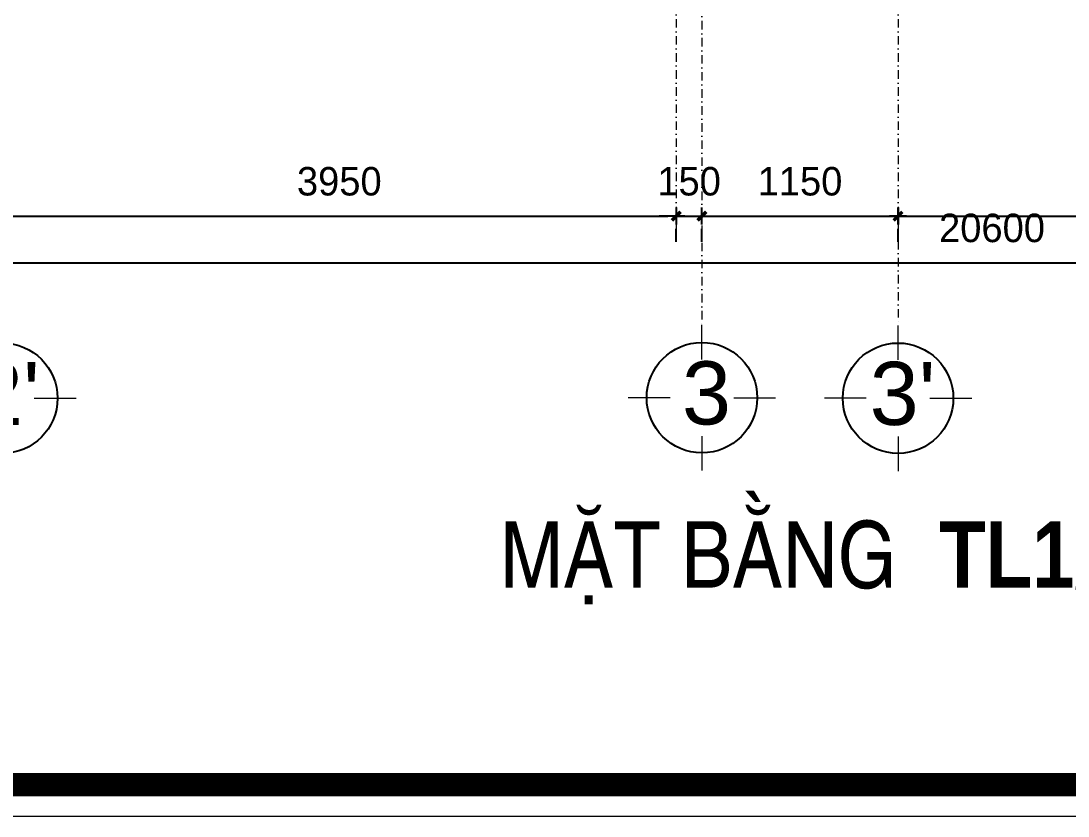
# Model space of a CAD drawing. Header units: millimetres. Extents: x 615730 to 2792744, y 139412 to 597571.
# Drawn here: x 1221536 to 1227674, y 232386 to 237050 of the extents above; entities that cross this region are included whole.
import ezdxf
from ezdxf.enums import TextEntityAlignment as Align

# ---------------------------------------------------------------- set-up
doc = ezdxf.new("R2010")
doc.units = ezdxf.units.MM
doc.header["$MEASUREMENT"] = 0
doc.header["$PDMODE"] = 34
doc.linetypes.add('DASHDOT', pattern=[1, 0.5, -0.25, 0, -0.25])
doc.layers.get('0').update_dxf_attribs({"lineweight": 5})
for name, color, linetype, lineweight in [('0.1(9)', 9, 'Continuous', 13), ('thay', 7, 'Continuous', 15), ('TIM TRUC', 149, 'DASHDOT', 9)]:
    doc.layers.add(name, color=color, linetype=linetype, lineweight=lineweight)
for name, color, linetype in [('H', 252, 'Continuous'), ('netthay', 3, 'Continuous'), ('TEXT', 2, 'Continuous'), ('VL', 155, 'Continuous')]:
    doc.layers.add(name, color=color, linetype=linetype)
doc.styles.add('H280', font='', dxfattribs={"height": 200})
doc.styles.add('KT OZON', font='', dxfattribs={"height": 200})
doc.styles.get("Standard").update_dxf_attribs({"font": ''})
doc.styles.add('VNI-AVO', font='vni-roms.shx')
doc.styles.get('H280').set_extended_font_data('VNI-Avo')
doc.styles.get('KT OZON').set_extended_font_data('VNI-Helve')
doc.styles.get('Standard').set_extended_font_data('VNI-Avo')
doc.dimstyles.new('1-50b', dxfattribs={"dimtxt": 167, "dimasz": 50, "dimexe": 75, "dimexo": 150, "dimgap": 120, "dimtad": 1, "dimdec": 0, "dimzin": 12, "dimtxsty": 'VNI-AVO', "dimblk": ']', "dimcen": 0, "dimdle": 50, "dimclrd": 252, "dimclre": 252, "dimclrt": 2, "dimadec": 0, "dimazin": 0, "dimtfac": 1, "dimtdec": 0, "dimtix": 1, "dimtmove": 2, "dimatfit": 0, "dimldrblk": 'OPEN90', "dimfxl": 1, "dimlwd": -1, "dimlwe": -1, "dimarcsym": 0})

# ---------------------------------------------------------------- blocks, each defined once
blk = doc.blocks.new('TRUC 1')
at = {"ltscale": 50}
blk.add_circle((0, -9525), 8572, dxfattribs=at)
at = {"layer": '0.1(9)', "ltscale": 50}
for p, q in [((0, -3572), (0, 1782)), ((-4942, -9525), (-11427, -9525)), ((4942, -9525), (11427, -9525)), ((0, -15478), (0, -20832))]:
    blk.add_line(p, q, dxfattribs=at)
at = {"layer": 'TEXT', "ltscale": 50, "style": 'H280'}
blk.add_attdef('1', text='', height=10478, dxfattribs=at).set_placement((-214, -4892), align=Align.CENTER)
blk = doc.blocks.new(']')
for p, q in [((1, 0), (-1, 0)), ((0, 1), (0, -1))]:
    blk.add_line(p, q)
at = {"color": 9, "const_width": 0.4}
blk.add_lwpolyline([(-0.51, -0.51), (0.51, 0.51)], dxfattribs=at)
blk = doc.blocks.new('*D1787')
at = {"layer": 'DEFPOINTS', "color": 0, "ltscale": 10, "transparency": 16777216}
for p in [(1221427.2, 235905), (1225377.1, 235905), (1225377.1, 235905)]:
    blk.add_point(p, dxfattribs=at)
at = {"layer": 'VL', "color": 252, "ltscale": 10, "transparency": 16777216}
for p, q in [((1221477.2, 235905), (1225327.1, 235905)), ((1221427.2, 235755), (1221427.2, 235830)), ((1225377.1, 235755), (1225377.1, 235830))]:
    blk.add_line(p, q, dxfattribs=at)
at = {"layer": 'VL', "color": 252, "ltscale": 10, "transparency": 16777216, "xscale": 50, "yscale": 50, "zscale": 50, "rotation": 180}
blk.add_blockref(']', (1221427.2, 235905), dxfattribs=at)
at = {"layer": 'VL', "color": 252, "ltscale": 10, "transparency": 16777216, "xscale": 50, "yscale": 50, "zscale": 50}
blk.add_blockref(']', (1225377.1, 235905), dxfattribs=at)
at = {"layer": 'VL', "color": 2, "ltscale": 10, "transparency": 16777216, "insert": (1223402.2, 236108.5), "char_height": 167, "attachment_point": 5, "style": 'VNI-AVO'}
blk.add_mtext('3950', dxfattribs=at)
blk = doc.blocks.new('_Open90')
at = {"color": 0, "linetype": 'ByBlock', "lineweight": -2}
for p, q in [((0, 0), (-1, 0)), ((-0.5, 0.5), (0, 0)), ((0, 0), (-0.5, -0.5))]:
    blk.add_line(p, q, dxfattribs=at)
blk = doc.blocks.new('*D1788')
at = {"layer": 'DEFPOINTS', "color": 0, "ltscale": 10, "transparency": 16777216}
for p in [(1225377.1, 235905), (1225527.6, 235905), (1225527.6, 235905)]:
    blk.add_point(p, dxfattribs=at)
at = {"layer": 'VL', "color": 252, "ltscale": 10, "transparency": 16777216}
for p, q in [((1225327.1, 235905), (1225277.1, 235905)), ((1225377.1, 235905), (1225527.6, 235905)), ((1225577.6, 235905), (1225627.6, 235905)), ((1225377.1, 235755), (1225377.1, 235830)), ((1225527.6, 235755), (1225527.6, 235830))]:
    blk.add_line(p, q, dxfattribs=at)
at = {"layer": 'VL', "color": 252, "ltscale": 10, "transparency": 16777216, "xscale": 50, "yscale": 50, "zscale": 50}
blk.add_blockref(']', (1225377.1, 235905), dxfattribs=at)
at = {"layer": 'VL', "color": 252, "ltscale": 10, "transparency": 16777216, "xscale": 50, "yscale": 50, "zscale": 50, "rotation": 180}
blk.add_blockref(']', (1225527.6, 235905), dxfattribs=at)
at = {"layer": 'VL', "color": 2, "ltscale": 10, "transparency": 16777216, "insert": (1225452.4, 236108.5), "char_height": 167, "attachment_point": 5, "style": 'VNI-AVO'}
blk.add_mtext('150', dxfattribs=at)
blk = doc.blocks.new('*D1789')
at = {"layer": 'DEFPOINTS', "color": 0, "ltscale": 10, "transparency": 16777216}
for p in [(1226677.1, 235905), (1230727.1, 235905), (1230727.1, 235905)]:
    blk.add_point(p, dxfattribs=at)
at = {"layer": 'VL', "color": 252, "ltscale": 10, "transparency": 16777216}
for p, q in [((1226727.1, 235905), (1230677.1, 235905)), ((1226677.1, 235755), (1226677.1, 235830)), ((1230727.1, 235755), (1230727.1, 235830))]:
    blk.add_line(p, q, dxfattribs=at)
at = {"layer": 'VL', "color": 252, "ltscale": 10, "transparency": 16777216, "xscale": 50, "yscale": 50, "zscale": 50, "rotation": 180}
blk.add_blockref(']', (1226677.1, 235905), dxfattribs=at)
at = {"layer": 'VL', "color": 252, "ltscale": 10, "transparency": 16777216, "xscale": 50, "yscale": 50, "zscale": 50}
blk.add_blockref(']', (1230727.1, 235905), dxfattribs=at)
at = {"layer": 'VL', "color": 2, "ltscale": 10, "transparency": 16777216, "insert": (1228702.1, 236108.5), "char_height": 167, "attachment_point": 5, "style": 'VNI-AVO'}
blk.add_mtext('4050', dxfattribs=at)
blk = doc.blocks.new('*D1791')
at = {"layer": 'DEFPOINTS', "color": 0, "ltscale": 10, "transparency": 16777216}
for p in [(1226677.1, 235905), (1225527.6, 235830), (1226677.1, 235830)]:
    blk.add_point(p, dxfattribs=at)
at = {"layer": 'VL', "color": 252, "ltscale": 10, "transparency": 16777216}
blk.add_line((1225577.6, 235905), (1226627.1, 235905), dxfattribs=at)
at = {"layer": 'VL', "color": 252, "ltscale": 10, "transparency": 16777216, "xscale": 50, "yscale": 50, "zscale": 50, "rotation": 180}
blk.add_blockref(']', (1225527.6, 235905), dxfattribs=at)
at = {"layer": 'VL', "color": 252, "ltscale": 10, "transparency": 16777216, "xscale": 50, "yscale": 50, "zscale": 50}
blk.add_blockref(']', (1226677.1, 235905), dxfattribs=at)
at = {"layer": 'VL', "color": 2, "ltscale": 10, "transparency": 16777216, "insert": (1226102.4, 236108.5), "char_height": 167, "attachment_point": 5, "style": 'VNI-AVO'}
blk.add_mtext('1150', dxfattribs=at)
blk = doc.blocks.new('*D1792')
at = {"layer": 'DEFPOINTS', "color": 0, "ltscale": 10, "transparency": 16777216}
for p in [(1216927.6, 236915.8), (1237528, 236915.8), (1237528, 235631.3)]:
    blk.add_point(p, dxfattribs=at)
at = {"layer": 'VL', "color": 252, "ltscale": 10, "transparency": 16777216}
for p, q in [((1216927.6, 236765.8), (1216927.6, 235556.3)), ((1237528, 236765.8), (1237528, 235556.3)), ((1216977.6, 235631.3), (1237478, 235631.3))]:
    blk.add_line(p, q, dxfattribs=at)
at = {"layer": 'VL', "color": 252, "ltscale": 10, "transparency": 16777216, "xscale": 50, "yscale": 50, "zscale": 50, "rotation": 180}
blk.add_blockref(']', (1216927.6, 235631.3), dxfattribs=at)
at = {"layer": 'VL', "color": 252, "ltscale": 10, "transparency": 16777216, "xscale": 50, "yscale": 50, "zscale": 50}
blk.add_blockref(']', (1237528, 235631.3), dxfattribs=at)
at = {"layer": 'VL', "color": 2, "ltscale": 10, "transparency": 16777216, "insert": (1227227.8, 235834.8), "char_height": 167, "attachment_point": 5, "style": 'VNI-AVO'}
blk.add_mtext('20600', dxfattribs=at)

msp = doc.modelspace()

# ---------------------------------------------------------------- linework, layer by layer
at = {"layer": 'H', "const_width": 138.2}
msp.add_lwpolyline([(1213312.4, 232569.9), (1240315.3, 232569.9), (1240315.3, 251554.8), (1213312.4, 251554.8)], close=True, dxfattribs=at)
at = {"layer": 'thay', "linetype": 'Continuous'}
msp.add_lwpolyline([(1213128.1, 232385.6), (1240499.6, 232385.6), (1240499.6, 251739.2), (1213128.1, 251739.2)], close=True, dxfattribs=at)
at = {"layer": 'TIM TRUC', "ltscale": 100}
for p, q in [((1225527.6, 249963.2), (1225527.6, 235266.9)), ((1225377.1, 239463.7), (1225377.1, 235832.9)), ((1226676.5, 239463.7), (1226677.1, 235266.9))]:
    msp.add_line(p, q, dxfattribs=at)

# ---------------------------------------------------------------- block references
at = {"layer": 'netthay', "lineweight": -2, "ltscale": 10}
ref = msp.add_blockref('TRUC 1', (1221427.2, 234477, -13.1), dxfattribs=dict(at, xscale=0.03778148023411632, yscale=0.03778148023411632, zscale=0.03778148023411632, rotation=180))
ref.add_attrib('1', "2'", dxfattribs={"layer": 'TEXT', "color": 3, "ltscale": 50, "height": 370.15, "style": 'KT OZON'}).set_placement((1221453.8, 234680, -13.1), align=Align.CENTER)
ref = msp.add_blockref('TRUC 1', (1225527.6, 234479.9), dxfattribs=dict(at, xscale=0.03778148023411632, yscale=0.03778148023411632, zscale=0.03778148023411632, rotation=180))
ref.add_attrib('1', '3', dxfattribs={"layer": 'TEXT', "color": 3, "ltscale": 50, "height": 370.2, "style": 'KT OZON'}).set_placement((1225554.3, 234682.8), align=Align.CENTER)
ref = msp.add_blockref('TRUC 1', (1226677.1, 234477, -13.1), dxfattribs=dict(at, xscale=0.03778148023411632, yscale=0.03778148023411632, zscale=0.03778148023411632, rotation=180))
ref.add_attrib('1', "3'", dxfattribs={"layer": 'TEXT', "color": 3, "ltscale": 50, "height": 370.15, "style": 'KT OZON'}).set_placement((1226703.8, 234680, -13.1), align=Align.CENTER)

# ---------------------------------------------------------------- texts
at = {"insert": (1224343.7, 233627.6), "char_height": 390, "width": 26392.6, "attachment_point": 7}
msp.add_mtext('{\\fVNI-Helve-Condense|b1|i0|c0|p2;MAËT BAÈNG  TL1/100}', dxfattribs=at)

# ---------------------------------------------------------------- dimensions: what is measured, and where the dimension line sits
at = {"layer": 'VL', "ltscale": 10}
for base, p1, p2, picture, middle in [((1237528, 235631.3), (1216927.6, 236915.8), (1237528, 236915.8), '*D1792', (1227227.8, 235834.8)), ((1225377.1, 235905), (1221427.2, 235905), (1225377.1, 235905), '*D1787', (1223402.2, 236108.5)), ((1225527.6393, 235905.0261), (1225377.1419, 235905.0261), (1225527.6393, 235905.0261), '*D1788', (1225452.3906, 236108.5261)), ((1226677.1419, 235905.0261), (1225527.6393, 235830.0261), (1226677.1419, 235830.0261), '*D1791', (1226102.3906, 236108.5261)), ((1230727.1, 235905), (1226677.1, 235905), (1230727.1, 235905), '*D1789', (1228702.1, 236108.5))]:
    dim = msp.add_linear_dim(base=base, p1=p1, p2=p2, dimstyle='1-50b', override={"dimfxl": 150, "dimarcsym": 1}, dxfattribs=at)
    dim.commit()
    dim.dimension.update_dxf_attribs({"geometry": picture, "text_midpoint": middle})

doc.saveas('drawing.dxf')
